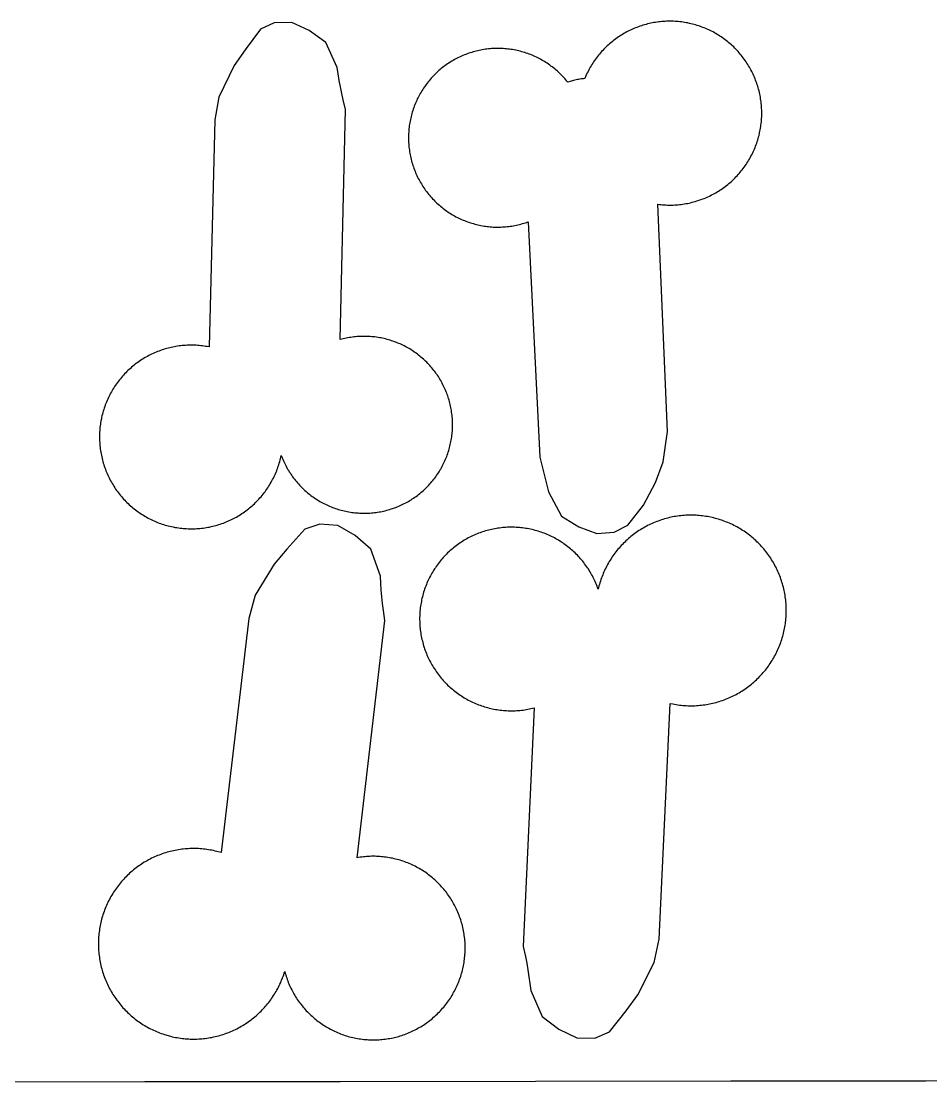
# Model space of a CAD drawing. Extents: x -246 to 246, y -104 to 199.
# Drawn here: x 54.1 to 66.83, y 108.39 to 123.23 of the extents above; entities that cross this region are included whole.
import ezdxf

# ---------------------------------------------------------------- set-up
doc = ezdxf.new("R2010")
doc.units = 0
doc.layers.add('Add_Red', color=1, linetype='Continuous')
doc.layers.add('Outline_Red', color=1, linetype='Continuous')

msp = doc.modelspace()

# ---------------------------------------------------------------- linework, layer by layer
at = {"layer": 'Add_Red'}
for points in [[(56.514, 116.128), (56.537, 116.129), (56.559, 116.13), (56.581, 116.132), (56.604, 116.134), (56.626, 116.136), (56.648, 116.139), (56.671, 116.142), (56.693, 116.145), (56.715, 116.149), (56.737, 116.153), (56.759, 116.158), (56.781, 116.163), (56.802, 116.168), (56.824, 116.174), (56.846, 116.18), (56.867, 116.187), (56.888, 116.194), (56.909, 116.201), (56.931, 116.208), (56.951, 116.216), (56.972, 116.225), (56.993, 116.234), (57.013, 116.243), (57.034, 116.252), (57.054, 116.262), (57.074, 116.272), (57.094, 116.283), (57.113, 116.293), (57.133, 116.305), (57.152, 116.316), (57.171, 116.328), (57.19, 116.34), (57.208, 116.353), (57.227, 116.365), (57.245, 116.379), (57.263, 116.392), (57.281, 116.406), (57.298, 116.42), (57.315, 116.434), (57.332, 116.449), (57.349, 116.464), (57.365, 116.479), (57.381, 116.495), (57.397, 116.511), (57.413, 116.527), (57.428, 116.543), (57.443, 116.56), (57.458, 116.577), (57.472, 116.594), (57.486, 116.611), (57.5, 116.629), (57.514, 116.647), (57.527, 116.665), (57.54, 116.683), (57.552, 116.702), (57.565, 116.72), (57.577, 116.739), (57.588, 116.759), (57.599, 116.778), (57.61, 116.798), (57.621, 116.817), (57.631, 116.837), (57.641, 116.858), (57.65, 116.878), (57.66, 116.898), (57.668, 116.919), (57.677, 116.94), (57.685, 116.961), (57.692, 116.982), (57.7, 117.003), (57.707, 117.024), (57.713, 117.046), (57.72, 117.067), (57.725, 117.089), (57.731, 117.11), (57.736, 117.132), (57.741, 117.154), (57.754, 117.119), (57.762, 117.1), (57.771, 117.08), (57.78, 117.06), (57.789, 117.041), (57.799, 117.021), (57.809, 117.002), (57.819, 116.983), (57.83, 116.964), (57.841, 116.946), (57.852, 116.927), (57.864, 116.909), (57.875, 116.891), (57.888, 116.873), (57.9, 116.856), (57.913, 116.838), (57.926, 116.821), (57.94, 116.804), (57.953, 116.788), (57.967, 116.771), (57.982, 116.755), (57.996, 116.739), (58.011, 116.724), (58.026, 116.708), (58.042, 116.693), (58.057, 116.678), (58.073, 116.664), (58.089, 116.649), (58.106, 116.635), (58.123, 116.621), (58.139, 116.608), (58.157, 116.595), (58.174, 116.582), (58.192, 116.57), (58.209, 116.557), (58.227, 116.545), (58.246, 116.534), (58.264, 116.523), (58.283, 116.512), (58.301, 116.501), (58.32, 116.491), (58.339, 116.481), (58.359, 116.471), (58.378, 116.462), (58.398, 116.453), (58.418, 116.444), (58.438, 116.436), (58.458, 116.428), (58.478, 116.42), (58.498, 116.413), (58.519, 116.406), (58.539, 116.4), (58.56, 116.394), (58.581, 116.388), (58.602, 116.383), (58.623, 116.378), (58.644, 116.373), (58.665, 116.369), (58.686, 116.365), (58.708, 116.361), (58.729, 116.358), (58.75, 116.355), (58.772, 116.353), (58.793, 116.351), (58.815, 116.349), (58.836, 116.348), (58.858, 116.347), (58.879, 116.346), (58.901, 116.346), (58.939, 116.346), (58.96, 116.347), (58.982, 116.348), (59.003, 116.35), (59.025, 116.352), (59.046, 116.354), (59.068, 116.357), (59.089, 116.36), (59.11, 116.364), (59.131, 116.367), (59.153, 116.372), (59.174, 116.376), (59.195, 116.381), (59.216, 116.387), (59.237, 116.392), (59.257, 116.398), (59.278, 116.405), (59.298, 116.411), (59.324, 116.42), (59.344, 116.428), (59.364, 116.436), (59.384, 116.444), (59.404, 116.453), (59.424, 116.462), (59.443, 116.471), (59.463, 116.481), (59.482, 116.491), (59.501, 116.501), (59.52, 116.512), (59.538, 116.523), (59.557, 116.534), (59.575, 116.545), (59.593, 116.557), (59.611, 116.57), (59.628, 116.582), (59.646, 116.595), (59.663, 116.608), (59.68, 116.621), (59.696, 116.635), (59.713, 116.649), (59.729, 116.664), (59.745, 116.678), (59.76, 116.693), (59.776, 116.708), (59.791, 116.724), (59.806, 116.739), (59.82, 116.755), (59.835, 116.771), (59.849, 116.788), (59.862, 116.804), (59.876, 116.821), (59.889, 116.838), (59.902, 116.856), (59.914, 116.873), (59.927, 116.891), (59.939, 116.909), (59.95, 116.927), (59.961, 116.946), (59.972, 116.964), (59.983, 116.983), (59.993, 117.002), (60.003, 117.021), (60.013, 117.041), (60.022, 117.06), (60.031, 117.08), (60.04, 117.1), (60.048, 117.119), (60.056, 117.14), (60.064, 117.16), (60.071, 117.18), (60.078, 117.201), (60.084, 117.221), (60.09, 117.242), (60.096, 117.263), (60.101, 117.284), (60.106, 117.305), (60.111, 117.326), (60.115, 117.347), (60.119, 117.368), (60.123, 117.389), (60.126, 117.411), (60.129, 117.432), (60.131, 117.454), (60.133, 117.475), (60.135, 117.497), (60.136, 117.518), (60.137, 117.54), (60.138, 117.561), (60.138, 117.583), (60.138, 117.609), (60.137, 117.63), (60.136, 117.652), (60.135, 117.673), (60.133, 117.695), (60.131, 117.716), (60.128, 117.738), (60.125, 117.759), (60.122, 117.781), (60.119, 117.802), (60.115, 117.823), (60.11, 117.844), (60.105, 117.865), (60.1, 117.886), (60.095, 117.907), (60.089, 117.928), (60.083, 117.949), (60.071, 117.986), (60.064, 118.006), (60.056, 118.026), (60.048, 118.046), (60.04, 118.066), (60.031, 118.086), (60.022, 118.106), (60.013, 118.125), (60.003, 118.144), (59.993, 118.164), (59.983, 118.183), (59.972, 118.201), (59.961, 118.22), (59.95, 118.238), (59.939, 118.257), (59.927, 118.275), (59.914, 118.292), (59.902, 118.31), (59.889, 118.327), (59.876, 118.344), (59.862, 118.361), (59.849, 118.378), (59.835, 118.394), (59.82, 118.411), (59.806, 118.427), (59.791, 118.442), (59.776, 118.458), (59.76, 118.473), (59.745, 118.488), (59.729, 118.502), (59.713, 118.516), (59.696, 118.53), (59.68, 118.544), (59.663, 118.558), (59.646, 118.571), (59.628, 118.584), (59.611, 118.596), (59.593, 118.608), (59.575, 118.62), (59.557, 118.632), (59.538, 118.643), (59.52, 118.654), (59.501, 118.665), (59.482, 118.675), (59.463, 118.685), (59.443, 118.695), (59.424, 118.704), (59.404, 118.713), (59.384, 118.722), (59.364, 118.73), (59.344, 118.738), (59.324, 118.745), (59.304, 118.752), (59.283, 118.759), (59.263, 118.766), (59.242, 118.772), (59.221, 118.778), (59.2, 118.783), (59.179, 118.788), (59.158, 118.793), (59.137, 118.797), (59.116, 118.801), (59.095, 118.805), (59.073, 118.808), (59.052, 118.811), (59.03, 118.813), (59.009, 118.815), (58.987, 118.817), (58.966, 118.818), (58.944, 118.819), (58.923, 118.82), (58.901, 118.82), (58.865, 118.819), (58.844, 118.819), (58.822, 118.817), (58.801, 118.816), (58.779, 118.814), (58.758, 118.812), (58.736, 118.809), (58.715, 118.806), (58.694, 118.802), (58.672, 118.799), (58.651, 118.794), (58.63, 118.79), (58.609, 118.785), (58.588, 118.78), (58.567, 118.774), (58.64, 121.993), (58.607, 122.127), (58.588, 122.218), (58.569, 122.308), (58.553, 122.399), (58.538, 122.49), (58.525, 122.581), (58.363, 122.931), (58.134, 123.096), (57.888, 123.208), (57.644, 123.205), (57.449, 123.118), (57.235, 122.828), (57.081, 122.608), (56.869, 122.167), (56.81, 121.849), (56.734, 118.671), (56.706, 118.677), (56.683, 118.68), (56.661, 118.684), (56.639, 118.687), (56.617, 118.689), (56.594, 118.691), (56.572, 118.693), (56.55, 118.695), (56.527, 118.696), (56.505, 118.696), (56.483, 118.696), (56.447, 118.696), (56.424, 118.695), (56.402, 118.694), (56.38, 118.692), (56.357, 118.69), (56.335, 118.688), (56.313, 118.685), (56.29, 118.682), (56.268, 118.678), (56.246, 118.674), (56.224, 118.67), (56.202, 118.665), (56.181, 118.66), (56.159, 118.655), (56.137, 118.649), (56.116, 118.643), (56.094, 118.636), (56.073, 118.629), (56.052, 118.622), (56.031, 118.614), (56.01, 118.606), (55.989, 118.598), (55.968, 118.589), (55.948, 118.58), (55.928, 118.57), (55.907, 118.56), (55.888, 118.55), (55.868, 118.54), (55.848, 118.529), (55.829, 118.517), (55.81, 118.506), (55.791, 118.494), (55.772, 118.482), (55.753, 118.469), (55.735, 118.456), (55.717, 118.443), (55.699, 118.43), (55.681, 118.416), (55.664, 118.402), (55.647, 118.387), (55.63, 118.372), (55.613, 118.357), (55.597, 118.342), (55.581, 118.326), (55.565, 118.311), (55.549, 118.294), (55.534, 118.278), (55.519, 118.261), (55.505, 118.244), (55.49, 118.227), (55.476, 118.21), (55.462, 118.192), (55.449, 118.174), (55.436, 118.156), (55.423, 118.138), (55.41, 118.119), (55.398, 118.1), (55.386, 118.081), (55.375, 118.062), (55.364, 118.043), (55.353, 118.023), (55.342, 118.003), (55.332, 117.983), (55.322, 117.963), (55.313, 117.943), (55.304, 117.922), (55.295, 117.901), (55.287, 117.881), (55.279, 117.86), (55.271, 117.839), (55.264, 117.817), (55.257, 117.796), (55.25, 117.775), (55.244, 117.753), (55.239, 117.731), (55.233, 117.71), (55.228, 117.688), (55.224, 117.666), (55.218, 117.635), (55.214, 117.613), (55.211, 117.591), (55.208, 117.569), (55.205, 117.546), (55.203, 117.524), (55.201, 117.502), (55.2, 117.479), (55.199, 117.457), (55.198, 117.434), (55.198, 117.412), (55.199, 117.378), (55.199, 117.356), (55.201, 117.333), (55.202, 117.311), (55.204, 117.289), (55.207, 117.266), (55.209, 117.244), (55.212, 117.222), (55.216, 117.2), (55.22, 117.178), (55.224, 117.156), (55.229, 117.134), (55.234, 117.112), (55.239, 117.09), (55.245, 117.069), (55.251, 117.047), (55.258, 117.026), (55.265, 117.004), (55.272, 116.983), (55.28, 116.962), (55.288, 116.941), (55.296, 116.92), (55.305, 116.9), (55.314, 116.879), (55.323, 116.859), (55.333, 116.839), (55.343, 116.819), (55.354, 116.799), (55.365, 116.779), (55.376, 116.76), (55.388, 116.741), (55.399, 116.722), (55.412, 116.703), (55.424, 116.684), (55.437, 116.666), (55.45, 116.648), (55.464, 116.63), (55.478, 116.612), (55.492, 116.595), (55.506, 116.578), (55.521, 116.561), (55.536, 116.544), (55.551, 116.528), (55.567, 116.512), (55.582, 116.496), (55.599, 116.48), (55.615, 116.465), (55.632, 116.45), (55.649, 116.435), (55.666, 116.421), (55.683, 116.407), (55.701, 116.393), (55.719, 116.38), (55.737, 116.366), (55.755, 116.354), (55.774, 116.341), (55.793, 116.329), (55.812, 116.317), (55.831, 116.305), (55.85, 116.294), (55.87, 116.283), (55.89, 116.273), (55.91, 116.263), (55.93, 116.253), (55.95, 116.243), (55.971, 116.234), (55.991, 116.225), (56.012, 116.217), (56.033, 116.209), (56.054, 116.201), (56.075, 116.194), (56.096, 116.187), (56.118, 116.181), (56.139, 116.174), (56.161, 116.169), (56.183, 116.163), (56.205, 116.158), (56.227, 116.154), (56.259, 116.147), (56.282, 116.144), (56.304, 116.14), (56.326, 116.137), (56.348, 116.135), (56.371, 116.133), (56.393, 116.131), (56.415, 116.13), (56.438, 116.129), (56.46, 116.128), (56.483, 116.128), (56.514, 116.128)], [(62.399, 116.079), (62.589, 116.179), (62.809, 116.46), (62.976, 116.776), (63.085, 117.064), (63.143, 117.488), (63.01, 120.668), (63.032, 120.665), (63.054, 120.663), (63.077, 120.661), (63.099, 120.659), (63.121, 120.658), (63.144, 120.657), (63.178, 120.657), (63.201, 120.657), (63.223, 120.657), (63.246, 120.658), (63.268, 120.66), (63.29, 120.661), (63.313, 120.664), (63.335, 120.666), (63.357, 120.669), (63.379, 120.672), (63.401, 120.676), (63.424, 120.68), (63.446, 120.685), (63.467, 120.689), (63.489, 120.695), (63.511, 120.7), (63.533, 120.706), (63.554, 120.713), (63.576, 120.719), (63.597, 120.727), (63.618, 120.734), (63.639, 120.742), (63.66, 120.75), (63.681, 120.759), (63.701, 120.768), (63.722, 120.777), (63.742, 120.787), (63.762, 120.797), (63.782, 120.807), (63.802, 120.818), (63.821, 120.829), (63.84, 120.84), (63.86, 120.852), (63.878, 120.864), (63.897, 120.876), (63.916, 120.889), (63.934, 120.902), (63.952, 120.915), (63.97, 120.929), (63.987, 120.943), (64.005, 120.957), (64.022, 120.972), (64.039, 120.987), (64.055, 121.002), (64.071, 121.017), (64.087, 121.033), (64.103, 121.049), (64.118, 121.065), (64.134, 121.082), (64.149, 121.099), (64.163, 121.116), (64.177, 121.133), (64.191, 121.151), (64.205, 121.168), (64.218, 121.186), (64.231, 121.205), (64.244, 121.223), (64.256, 121.242), (64.269, 121.261), (64.28, 121.28), (64.292, 121.299), (64.303, 121.319), (64.313, 121.339), (64.324, 121.358), (64.334, 121.379), (64.343, 121.399), (64.353, 121.419), (64.362, 121.44), (64.37, 121.461), (64.378, 121.481), (64.386, 121.502), (64.394, 121.524), (64.401, 121.545), (64.408, 121.566), (64.414, 121.588), (64.42, 121.609), (64.426, 121.631), (64.434, 121.666), (64.439, 121.688), (64.443, 121.71), (64.447, 121.732), (64.45, 121.754), (64.453, 121.777), (64.456, 121.799), (64.458, 121.821), (64.46, 121.844), (64.462, 121.866), (64.463, 121.888), (64.463, 121.911), (64.464, 121.942), (64.464, 121.965), (64.463, 121.987), (64.462, 122.009), (64.461, 122.032), (64.459, 122.054), (64.457, 122.076), (64.454, 122.099), (64.451, 122.121), (64.448, 122.143), (64.444, 122.165), (64.44, 122.187), (64.436, 122.209), (64.431, 122.231), (64.426, 122.253), (64.42, 122.275), (64.414, 122.296), (64.408, 122.318), (64.401, 122.339), (64.394, 122.361), (64.386, 122.382), (64.378, 122.403), (64.37, 122.424), (64.362, 122.444), (64.353, 122.465), (64.343, 122.485), (64.334, 122.506), (64.324, 122.526), (64.313, 122.546), (64.303, 122.565), (64.292, 122.585), (64.28, 122.604), (64.269, 122.623), (64.256, 122.642), (64.244, 122.661), (64.231, 122.679), (64.218, 122.698), (64.205, 122.716), (64.191, 122.734), (64.177, 122.751), (64.163, 122.768), (64.149, 122.786), (64.134, 122.802), (64.118, 122.819), (64.103, 122.835), (64.087, 122.851), (64.071, 122.867), (64.055, 122.882), (64.039, 122.897), (64.022, 122.912), (64.005, 122.927), (63.987, 122.941), (63.97, 122.955), (63.952, 122.969), (63.934, 122.982), (63.916, 122.995), (63.897, 123.008), (63.878, 123.02), (63.86, 123.032), (63.84, 123.044), (63.821, 123.055), (63.802, 123.067), (63.782, 123.077), (63.762, 123.088), (63.742, 123.098), (63.722, 123.107), (63.701, 123.117), (63.681, 123.126), (63.66, 123.134), (63.639, 123.142), (63.618, 123.15), (63.597, 123.158), (63.56, 123.17), (63.538, 123.176), (63.517, 123.182), (63.495, 123.188), (63.473, 123.193), (63.451, 123.198), (63.429, 123.203), (63.407, 123.207), (63.385, 123.211), (63.363, 123.214), (63.341, 123.217), (63.318, 123.22), (63.296, 123.222), (63.274, 123.224), (63.251, 123.226), (63.229, 123.227), (63.206, 123.227), (63.178, 123.228), (63.156, 123.228), (63.133, 123.227), (63.111, 123.226), (63.089, 123.225), (63.066, 123.223), (63.044, 123.221), (63.022, 123.218), (62.999, 123.215), (62.977, 123.212), (62.955, 123.208), (62.933, 123.204), (62.911, 123.2), (62.889, 123.195), (62.867, 123.19), (62.846, 123.184), (62.824, 123.178), (62.802, 123.172), (62.781, 123.165), (62.76, 123.158), (62.739, 123.15), (62.718, 123.142), (62.697, 123.134), (62.676, 123.126), (62.655, 123.117), (62.635, 123.107), (62.615, 123.098), (62.595, 123.088), (62.575, 123.077), (62.555, 123.067), (62.535, 123.055), (62.516, 123.044), (62.497, 123.032), (62.478, 123.02), (62.459, 123.008), (62.441, 122.995), (62.423, 122.982), (62.405, 122.969), (62.387, 122.955), (62.369, 122.941), (62.352, 122.927), (62.335, 122.912), (62.318, 122.897), (62.301, 122.882), (62.285, 122.867), (62.269, 122.851), (62.253, 122.835), (62.238, 122.819), (62.223, 122.802), (62.208, 122.786), (62.193, 122.768), (62.179, 122.751), (62.165, 122.734), (62.152, 122.716), (62.138, 122.698), (62.125, 122.679), (62.112, 122.661), (62.1, 122.642), (62.088, 122.623), (62.076, 122.604), (62.065, 122.585), (62.054, 122.565), (62.043, 122.546), (62.033, 122.526), (62.023, 122.506), (62.013, 122.485), (62.004, 122.465), (61.987, 122.426), (61.97, 122.424), (61.952, 122.422), (61.935, 122.42), (61.918, 122.417), (61.901, 122.414), (61.884, 122.411), (61.866, 122.407), (61.849, 122.404), (61.832, 122.399), (61.815, 122.395), (61.799, 122.39), (61.782, 122.385), (61.75, 122.374), (61.736, 122.391), (61.722, 122.408), (61.707, 122.425), (61.693, 122.441), (61.678, 122.457), (61.663, 122.472), (61.648, 122.488), (61.632, 122.503), (61.616, 122.518), (61.6, 122.533), (61.583, 122.547), (61.567, 122.561), (61.55, 122.575), (61.532, 122.588), (61.515, 122.601), (61.497, 122.614), (61.48, 122.627), (61.461, 122.639), (61.443, 122.651), (61.425, 122.662), (61.406, 122.673), (61.387, 122.684), (61.368, 122.695), (61.349, 122.705), (61.329, 122.715), (61.31, 122.725), (61.29, 122.734), (61.27, 122.743), (61.25, 122.751), (61.23, 122.76), (61.209, 122.767), (61.189, 122.775), (61.168, 122.782), (61.148, 122.789), (61.127, 122.795), (61.106, 122.801), (61.085, 122.807), (61.064, 122.812), (61.042, 122.817), (61.021, 122.822), (61, 122.826), (60.978, 122.83), (60.957, 122.833), (60.935, 122.836), (60.913, 122.839), (60.892, 122.841), (60.87, 122.843), (60.848, 122.844), (60.826, 122.846), (60.805, 122.846), (60.771, 122.847), (60.749, 122.847), (60.728, 122.846), (60.706, 122.845), (60.684, 122.844), (60.662, 122.842), (60.641, 122.84), (60.619, 122.837), (60.597, 122.835), (60.576, 122.831), (60.554, 122.828), (60.533, 122.824), (60.511, 122.819), (60.49, 122.815), (60.469, 122.81), (60.448, 122.804), (60.427, 122.798), (60.406, 122.792), (60.385, 122.786), (60.364, 122.779), (60.344, 122.771), (60.323, 122.764), (60.303, 122.756), (60.283, 122.747), (60.263, 122.739), (60.243, 122.73), (60.223, 122.72), (60.204, 122.711), (60.185, 122.701), (60.165, 122.69), (60.146, 122.679), (60.128, 122.668), (60.104, 122.654), (60.086, 122.642), (60.067, 122.63), (60.05, 122.617), (60.032, 122.605), (60.014, 122.592), (59.997, 122.578), (59.98, 122.565), (59.963, 122.551), (59.947, 122.536), (59.931, 122.522), (59.915, 122.507), (59.899, 122.492), (59.883, 122.477), (59.868, 122.461), (59.853, 122.445), (59.839, 122.429), (59.824, 122.413), (59.81, 122.396), (59.796, 122.379), (59.783, 122.362), (59.77, 122.344), (59.757, 122.327), (59.744, 122.309), (59.732, 122.291), (59.72, 122.273), (59.708, 122.254), (59.697, 122.236), (59.686, 122.217), (59.675, 122.198), (59.665, 122.179), (59.655, 122.159), (59.645, 122.14), (59.636, 122.12), (59.627, 122.1), (59.619, 122.08), (59.61, 122.06), (59.603, 122.039), (59.595, 122.019), (59.588, 121.998), (59.581, 121.978), (59.575, 121.957), (59.568, 121.936), (59.563, 121.915), (59.557, 121.894), (59.552, 121.873), (59.548, 121.851), (59.543, 121.83), (59.54, 121.808), (59.536, 121.787), (59.533, 121.765), (59.53, 121.744), (59.528, 121.722), (59.526, 121.7), (59.524, 121.678), (59.523, 121.657), (59.522, 121.635), (59.522, 121.597), (59.522, 121.575), (59.522, 121.554), (59.523, 121.532), (59.525, 121.51), (59.526, 121.488), (59.528, 121.467), (59.531, 121.445), (59.534, 121.423), (59.537, 121.402), (59.541, 121.38), (59.545, 121.359), (59.549, 121.338), (59.554, 121.316), (59.559, 121.295), (59.564, 121.274), (59.57, 121.253), (59.576, 121.232), (59.583, 121.211), (59.59, 121.191), (59.597, 121.17), (59.605, 121.15), (59.613, 121.129), (59.621, 121.109), (59.63, 121.089), (59.639, 121.069), (59.649, 121.048), (59.659, 121.028), (59.669, 121.009), (59.679, 120.99), (59.69, 120.971), (59.701, 120.952), (59.712, 120.934), (59.724, 120.915), (59.736, 120.897), (59.749, 120.879), (59.761, 120.861), (59.774, 120.844), (59.788, 120.827), (59.801, 120.81), (59.815, 120.793), (59.829, 120.776), (59.844, 120.76), (59.859, 120.744), (59.874, 120.728), (59.889, 120.712), (59.905, 120.697), (59.92, 120.682), (59.936, 120.668), (59.953, 120.653), (59.969, 120.639), (59.986, 120.625), (60.003, 120.612), (60.021, 120.598), (60.038, 120.585), (60.056, 120.573), (60.074, 120.56), (60.092, 120.548), (60.111, 120.537), (60.129, 120.525), (60.148, 120.514), (60.167, 120.504), (60.186, 120.493), (60.206, 120.483), (60.225, 120.473), (60.245, 120.464), (60.265, 120.455), (60.285, 120.446), (60.305, 120.438), (60.325, 120.43), (60.346, 120.423), (60.366, 120.415), (60.387, 120.408), (60.408, 120.402), (60.429, 120.396), (60.45, 120.39), (60.471, 120.384), (60.492, 120.379), (60.513, 120.375), (60.535, 120.37), (60.556, 120.366), (60.578, 120.363), (60.599, 120.36), (60.621, 120.357), (60.642, 120.354), (60.664, 120.352), (60.686, 120.351), (60.708, 120.349), (60.729, 120.349), (60.771, 120.348), (60.793, 120.348), (60.815, 120.349), (60.837, 120.35), (60.858, 120.351), (60.88, 120.353), (60.902, 120.355), (60.923, 120.357), (60.945, 120.36), (60.967, 120.363), (60.988, 120.367), (61.01, 120.371), (61.031, 120.375), (61.052, 120.38), (61.073, 120.385), (61.095, 120.39), (61.116, 120.396), (61.136, 120.402), (61.157, 120.409), (61.196, 120.422), (61.36, 117.132), (61.479, 116.644), (61.664, 116.306), (61.903, 116.156), (62.156, 116.06), (62.399, 116.079)], [(62.335, 109.09), (62.565, 109.386), (62.729, 109.61), (62.96, 110.062), (63.028, 110.39), (63.183, 113.686), (63.22, 113.678), (63.243, 113.674), (63.266, 113.67), (63.289, 113.666), (63.312, 113.663), (63.335, 113.661), (63.358, 113.658), (63.381, 113.657), (63.404, 113.655), (63.428, 113.654), (63.451, 113.654), (63.474, 113.653), (63.504, 113.654), (63.527, 113.654), (63.55, 113.656), (63.574, 113.657), (63.597, 113.659), (63.62, 113.661), (63.643, 113.664), (63.666, 113.667), (63.689, 113.671), (63.712, 113.675), (63.735, 113.679), (63.757, 113.684), (63.78, 113.689), (63.803, 113.695), (63.825, 113.7), (63.848, 113.707), (63.87, 113.714), (63.892, 113.721), (63.914, 113.728), (63.936, 113.736), (63.958, 113.744), (63.979, 113.753), (64.001, 113.762), (64.022, 113.771), (64.043, 113.781), (64.064, 113.791), (64.085, 113.802), (64.105, 113.812), (64.126, 113.824), (64.146, 113.835), (64.166, 113.847), (64.186, 113.859), (64.205, 113.872), (64.225, 113.885), (64.244, 113.898), (64.263, 113.912), (64.281, 113.926), (64.3, 113.94), (64.318, 113.954), (64.336, 113.969), (64.353, 113.985), (64.371, 114), (64.388, 114.016), (64.404, 114.032), (64.421, 114.048), (64.437, 114.065), (64.453, 114.082), (64.469, 114.099), (64.484, 114.117), (64.499, 114.134), (64.514, 114.152), (64.528, 114.171), (64.542, 114.189), (64.556, 114.208), (64.569, 114.227), (64.583, 114.246), (64.595, 114.266), (64.608, 114.285), (64.62, 114.305), (64.631, 114.325), (64.643, 114.346), (64.654, 114.366), (64.664, 114.387), (64.675, 114.408), (64.685, 114.429), (64.694, 114.45), (64.703, 114.471), (64.712, 114.493), (64.721, 114.515), (64.729, 114.536), (64.736, 114.558), (64.743, 114.58), (64.75, 114.603), (64.757, 114.625), (64.763, 114.647), (64.769, 114.67), (64.774, 114.693), (64.782, 114.732), (64.786, 114.755), (64.79, 114.778), (64.794, 114.801), (64.797, 114.824), (64.799, 114.847), (64.802, 114.87), (64.803, 114.893), (64.805, 114.916), (64.806, 114.94), (64.807, 114.963), (64.807, 114.986), (64.806, 115.014), (64.806, 115.037), (64.805, 115.06), (64.803, 115.083), (64.801, 115.107), (64.799, 115.13), (64.796, 115.153), (64.793, 115.176), (64.79, 115.199), (64.786, 115.222), (64.781, 115.245), (64.777, 115.267), (64.772, 115.29), (64.766, 115.313), (64.76, 115.335), (64.754, 115.358), (64.747, 115.38), (64.74, 115.402), (64.733, 115.424), (64.725, 115.446), (64.717, 115.468), (64.708, 115.489), (64.699, 115.511), (64.69, 115.532), (64.68, 115.553), (64.67, 115.574), (64.659, 115.595), (64.649, 115.616), (64.637, 115.636), (64.626, 115.656), (64.614, 115.676), (64.602, 115.696), (64.589, 115.716), (64.576, 115.735), (64.563, 115.754), (64.55, 115.773), (64.536, 115.792), (64.521, 115.81), (64.507, 115.828), (64.492, 115.846), (64.477, 115.864), (64.461, 115.881), (64.446, 115.898), (64.43, 115.915), (64.413, 115.931), (64.397, 115.948), (64.38, 115.964), (64.362, 115.979), (64.345, 115.995), (64.327, 116.01), (64.309, 116.024), (64.291, 116.039), (64.273, 116.053), (64.254, 116.067), (64.235, 116.08), (64.216, 116.093), (64.196, 116.106), (64.176, 116.118), (64.157, 116.131), (64.137, 116.142), (64.116, 116.154), (64.096, 116.165), (64.075, 116.175), (64.054, 116.186), (64.033, 116.196), (64.012, 116.205), (63.991, 116.214), (63.969, 116.223), (63.947, 116.232), (63.926, 116.24), (63.904, 116.247), (63.882, 116.255), (63.859, 116.262), (63.837, 116.268), (63.815, 116.274), (63.792, 116.28), (63.77, 116.285), (63.728, 116.294), (63.705, 116.298), (63.683, 116.302), (63.66, 116.306), (63.636, 116.309), (63.613, 116.311), (63.59, 116.314), (63.567, 116.315), (63.544, 116.317), (63.521, 116.318), (63.497, 116.318), (63.474, 116.319), (63.448, 116.318), (63.425, 116.318), (63.402, 116.317), (63.379, 116.315), (63.356, 116.313), (63.332, 116.311), (63.309, 116.308), (63.286, 116.305), (63.263, 116.302), (63.24, 116.298), (63.217, 116.294), (63.195, 116.289), (63.172, 116.284), (63.149, 116.278), (63.127, 116.273), (63.104, 116.266), (63.082, 116.26), (63.06, 116.253), (63.038, 116.245), (63.016, 116.237), (62.994, 116.229), (62.973, 116.221), (62.951, 116.212), (62.93, 116.202), (62.909, 116.193), (62.888, 116.183), (62.867, 116.172), (62.846, 116.162), (62.826, 116.15), (62.806, 116.139), (62.786, 116.127), (62.766, 116.115), (62.746, 116.102), (62.727, 116.09), (62.708, 116.076), (62.689, 116.063), (62.67, 116.049), (62.652, 116.035), (62.634, 116.02), (62.616, 116.005), (62.598, 115.99), (62.581, 115.975), (62.563, 115.959), (62.547, 115.943), (62.53, 115.927), (62.514, 115.91), (62.498, 115.893), (62.482, 115.876), (62.467, 115.859), (62.452, 115.841), (62.437, 115.823), (62.422, 115.805), (62.408, 115.786), (62.395, 115.767), (62.381, 115.748), (62.368, 115.729), (62.355, 115.71), (62.343, 115.69), (62.331, 115.67), (62.319, 115.65), (62.307, 115.63), (62.296, 115.61), (62.286, 115.589), (62.275, 115.568), (62.265, 115.547), (62.256, 115.526), (62.246, 115.505), (62.238, 115.483), (62.229, 115.461), (62.221, 115.44), (62.213, 115.418), (62.206, 115.396), (62.199, 115.373), (62.192, 115.351), (62.186, 115.329), (62.18, 115.306), (62.175, 115.284), (62.167, 115.306), (62.159, 115.327), (62.151, 115.347), (62.143, 115.368), (62.134, 115.389), (62.124, 115.409), (62.115, 115.429), (62.105, 115.449), (62.094, 115.469), (62.084, 115.489), (62.073, 115.508), (62.061, 115.528), (62.05, 115.547), (62.038, 115.566), (62.025, 115.584), (62.012, 115.603), (61.999, 115.621), (61.986, 115.639), (61.973, 115.657), (61.959, 115.674), (61.944, 115.692), (61.93, 115.709), (61.915, 115.725), (61.9, 115.742), (61.884, 115.758), (61.869, 115.774), (61.853, 115.79), (61.836, 115.805), (61.82, 115.82), (61.803, 115.835), (61.786, 115.85), (61.769, 115.864), (61.751, 115.878), (61.733, 115.892), (61.715, 115.905), (61.697, 115.918), (61.679, 115.931), (61.66, 115.943), (61.641, 115.955), (61.622, 115.967), (61.603, 115.978), (61.583, 115.989), (61.564, 116), (61.544, 116.01), (61.524, 116.02), (61.503, 116.03), (61.483, 116.039), (61.463, 116.048), (61.442, 116.057), (61.421, 116.065), (61.4, 116.073), (61.379, 116.08), (61.358, 116.087), (61.336, 116.094), (61.315, 116.1), (61.293, 116.106), (61.272, 116.112), (61.25, 116.117), (61.228, 116.122), (61.206, 116.127), (61.184, 116.131), (61.162, 116.134), (61.14, 116.138), (61.117, 116.141), (61.095, 116.143), (61.073, 116.145), (61.051, 116.147), (61.028, 116.148), (61.006, 116.149), (60.983, 116.15), (60.961, 116.15), (60.929, 116.15), (60.907, 116.149), (60.884, 116.148), (60.862, 116.146), (60.84, 116.144), (60.818, 116.142), (60.795, 116.139), (60.773, 116.136), (60.751, 116.133), (60.729, 116.129), (60.707, 116.125), (60.685, 116.12), (60.663, 116.115), (60.641, 116.11), (60.62, 116.104), (60.598, 116.098), (60.577, 116.091), (60.543, 116.08), (60.522, 116.073), (60.501, 116.065), (60.48, 116.057), (60.459, 116.048), (60.439, 116.039), (60.418, 116.03), (60.398, 116.02), (60.378, 116.01), (60.358, 116), (60.339, 115.989), (60.319, 115.978), (60.3, 115.967), (60.281, 115.955), (60.262, 115.943), (60.243, 115.931), (60.225, 115.918), (60.206, 115.905), (60.188, 115.892), (60.171, 115.878), (60.153, 115.864), (60.136, 115.85), (60.119, 115.835), (60.102, 115.82), (60.086, 115.805), (60.069, 115.79), (60.053, 115.774), (60.038, 115.758), (60.022, 115.742), (60.007, 115.725), (59.992, 115.709), (59.978, 115.692), (59.963, 115.674), (59.949, 115.657), (59.936, 115.639), (59.922, 115.621), (59.909, 115.603), (59.897, 115.584), (59.884, 115.566), (59.872, 115.547), (59.861, 115.528), (59.849, 115.508), (59.838, 115.489), (59.828, 115.469), (59.817, 115.449), (59.807, 115.429), (59.798, 115.409), (59.788, 115.389), (59.779, 115.368), (59.771, 115.347), (59.763, 115.327), (59.755, 115.306), (59.747, 115.284), (59.74, 115.263), (59.733, 115.242), (59.727, 115.22), (59.721, 115.199), (59.715, 115.177), (59.71, 115.155), (59.705, 115.133), (59.701, 115.111), (59.697, 115.089), (59.693, 115.067), (59.69, 115.045), (59.687, 115.023), (59.684, 115.001), (59.682, 114.978), (59.68, 114.956), (59.679, 114.934), (59.678, 114.911), (59.677, 114.889), (59.677, 114.867), (59.678, 114.824), (59.679, 114.802), (59.68, 114.78), (59.682, 114.757), (59.684, 114.735), (59.687, 114.713), (59.689, 114.691), (59.693, 114.668), (59.696, 114.646), (59.7, 114.624), (59.705, 114.602), (59.71, 114.58), (59.715, 114.559), (59.72, 114.537), (59.726, 114.515), (59.733, 114.491), (59.74, 114.47), (59.747, 114.449), (59.755, 114.428), (59.763, 114.407), (59.771, 114.386), (59.779, 114.365), (59.788, 114.344), (59.798, 114.324), (59.807, 114.304), (59.817, 114.284), (59.828, 114.264), (59.838, 114.244), (59.849, 114.225), (59.861, 114.205), (59.872, 114.186), (59.884, 114.167), (59.897, 114.149), (59.909, 114.13), (59.922, 114.112), (59.936, 114.094), (59.949, 114.076), (59.963, 114.059), (59.978, 114.041), (59.992, 114.024), (60.007, 114.008), (60.022, 113.991), (60.038, 113.975), (60.053, 113.959), (60.069, 113.943), (60.086, 113.928), (60.102, 113.913), (60.119, 113.898), (60.136, 113.883), (60.153, 113.869), (60.171, 113.855), (60.188, 113.841), (60.206, 113.828), (60.225, 113.815), (60.243, 113.802), (60.262, 113.79), (60.281, 113.778), (60.3, 113.766), (60.319, 113.755), (60.339, 113.744), (60.358, 113.733), (60.378, 113.723), (60.398, 113.713), (60.418, 113.703), (60.439, 113.694), (60.459, 113.685), (60.48, 113.676), (60.501, 113.668), (60.522, 113.66), (60.543, 113.653), (60.564, 113.646), (60.586, 113.639), (60.607, 113.633), (60.629, 113.627), (60.65, 113.621), (60.672, 113.616), (60.694, 113.611), (60.716, 113.607), (60.738, 113.602), (60.76, 113.599), (60.782, 113.595), (60.805, 113.592), (60.827, 113.59), (60.849, 113.588), (60.871, 113.586), (60.894, 113.585), (60.916, 113.584), (60.939, 113.583), (60.961, 113.583), (60.991, 113.583), (61.013, 113.584), (61.036, 113.585), (61.058, 113.587), (61.08, 113.588), (61.103, 113.591), (61.125, 113.593), (61.147, 113.596), (61.169, 113.6), (61.191, 113.604), (61.213, 113.608), (61.235, 113.613), (61.257, 113.618), (61.279, 113.623), (61.127, 110.285), (61.157, 110.145), (61.175, 110.051), (61.192, 109.957), (61.207, 109.862), (61.22, 109.767), (61.232, 109.672), (61.392, 109.306), (61.625, 109.129), (61.878, 109.007), (62.13, 109.005), (62.335, 109.09)], [(59.061, 108.98), (59.083, 108.981), (59.105, 108.982), (59.128, 108.983), (59.15, 108.985), (59.172, 108.988), (59.195, 108.99), (59.217, 108.993), (59.239, 108.997), (59.261, 109.001), (59.283, 109.005), (59.305, 109.009), (59.327, 109.014), (59.363, 109.023), (59.385, 109.029), (59.406, 109.036), (59.427, 109.043), (59.449, 109.05), (59.47, 109.057), (59.491, 109.065), (59.512, 109.073), (59.532, 109.082), (59.553, 109.091), (59.573, 109.1), (59.593, 109.11), (59.613, 109.12), (59.633, 109.13), (59.653, 109.141), (59.673, 109.152), (59.692, 109.163), (59.711, 109.175), (59.73, 109.187), (59.749, 109.199), (59.767, 109.212), (59.785, 109.225), (59.803, 109.238), (59.821, 109.252), (59.839, 109.266), (59.856, 109.28), (59.873, 109.295), (59.89, 109.309), (59.906, 109.325), (59.922, 109.34), (59.938, 109.356), (59.954, 109.372), (59.969, 109.388), (59.985, 109.404), (59.999, 109.421), (60.014, 109.438), (60.028, 109.456), (60.042, 109.473), (60.056, 109.491), (60.069, 109.509), (60.082, 109.527), (60.095, 109.546), (60.107, 109.564), (60.119, 109.583), (60.131, 109.602), (60.142, 109.622), (60.153, 109.641), (60.164, 109.661), (60.174, 109.681), (60.184, 109.701), (60.194, 109.721), (60.203, 109.741), (60.212, 109.762), (60.221, 109.782), (60.229, 109.803), (60.237, 109.824), (60.244, 109.845), (60.252, 109.867), (60.258, 109.888), (60.265, 109.91), (60.271, 109.931), (60.276, 109.953), (60.281, 109.975), (60.286, 109.996), (60.291, 110.018), (60.295, 110.04), (60.299, 110.063), (60.302, 110.085), (60.305, 110.107), (60.307, 110.129), (60.309, 110.151), (60.311, 110.174), (60.313, 110.196), (60.314, 110.219), (60.314, 110.241), (60.314, 110.263), (60.314, 110.304), (60.313, 110.326), (60.312, 110.348), (60.31, 110.371), (60.308, 110.393), (60.305, 110.415), (60.302, 110.438), (60.299, 110.46), (60.296, 110.482), (60.292, 110.504), (60.287, 110.526), (60.281, 110.552), (60.276, 110.574), (60.271, 110.596), (60.265, 110.617), (60.258, 110.639), (60.252, 110.66), (60.244, 110.681), (60.237, 110.702), (60.229, 110.723), (60.221, 110.744), (60.212, 110.765), (60.203, 110.785), (60.194, 110.806), (60.184, 110.826), (60.174, 110.846), (60.164, 110.866), (60.153, 110.886), (60.142, 110.905), (60.131, 110.924), (60.119, 110.944), (60.107, 110.962), (60.095, 110.981), (60.082, 111), (60.069, 111.018), (60.056, 111.036), (60.042, 111.054), (60.028, 111.071), (60.014, 111.088), (59.999, 111.105), (59.985, 111.122), (59.969, 111.139), (59.954, 111.155), (59.938, 111.171), (59.922, 111.187), (59.906, 111.202), (59.89, 111.217), (59.873, 111.232), (59.856, 111.247), (59.839, 111.261), (59.821, 111.275), (59.803, 111.289), (59.785, 111.302), (59.767, 111.315), (59.749, 111.328), (59.73, 111.34), (59.711, 111.352), (59.692, 111.364), (59.673, 111.375), (59.653, 111.386), (59.633, 111.397), (59.613, 111.407), (59.593, 111.417), (59.573, 111.427), (59.553, 111.436), (59.532, 111.445), (59.512, 111.454), (59.491, 111.462), (59.47, 111.47), (59.449, 111.477), (59.427, 111.484), (59.406, 111.491), (59.385, 111.497), (59.363, 111.503), (59.341, 111.509), (59.319, 111.514), (59.298, 111.519), (59.276, 111.523), (59.254, 111.527), (59.231, 111.531), (59.209, 111.534), (59.187, 111.537), (59.165, 111.54), (59.143, 111.542), (59.12, 111.544), (59.098, 111.545), (59.075, 111.546), (59.053, 111.547), (59.031, 111.547), (59.002, 111.547), (58.98, 111.546), (58.958, 111.545), (58.935, 111.543), (58.913, 111.542), (58.891, 111.539), (58.868, 111.537), (58.846, 111.534), (58.824, 111.53), (58.802, 111.526), (59.191, 114.845), (59.171, 114.987), (59.159, 115.082), (59.149, 115.177), (59.141, 115.273), (59.134, 115.368), (59.13, 115.464), (58.996, 115.841), (58.777, 116.033), (58.533, 116.173), (58.281, 116.194), (58.071, 116.123), (57.821, 115.844), (57.641, 115.632), (57.378, 115.198), (57.287, 114.875), (56.899, 111.599), (56.86, 111.61), (56.838, 111.616), (56.815, 111.621), (56.793, 111.626), (56.77, 111.631), (56.747, 111.635), (56.724, 111.639), (56.701, 111.643), (56.678, 111.646), (56.655, 111.648), (56.632, 111.65), (56.608, 111.652), (56.585, 111.654), (56.562, 111.655), (56.539, 111.655), (56.515, 111.656), (56.488, 111.655), (56.464, 111.655), (56.441, 111.653), (56.418, 111.652), (56.395, 111.65), (56.371, 111.648), (56.348, 111.645), (56.325, 111.642), (56.302, 111.638), (56.279, 111.634), (56.257, 111.63), (56.234, 111.625), (56.211, 111.62), (56.189, 111.615), (56.166, 111.609), (56.144, 111.603), (56.121, 111.596), (56.099, 111.589), (56.077, 111.581), (56.055, 111.574), (56.033, 111.565), (56.012, 111.557), (55.99, 111.548), (55.969, 111.538), (55.948, 111.529), (55.927, 111.519), (55.906, 111.508), (55.886, 111.497), (55.865, 111.486), (55.845, 111.475), (55.825, 111.463), (55.805, 111.451), (55.786, 111.438), (55.766, 111.425), (55.747, 111.412), (55.728, 111.398), (55.71, 111.384), (55.691, 111.37), (55.673, 111.356), (55.655, 111.341), (55.638, 111.326), (55.62, 111.31), (55.603, 111.294), (55.586, 111.278), (55.57, 111.262), (55.554, 111.245), (55.538, 111.228), (55.522, 111.211), (55.507, 111.194), (55.492, 111.176), (55.477, 111.158), (55.462, 111.14), (55.448, 111.121), (55.435, 111.102), (55.421, 111.083), (55.408, 111.064), (55.395, 111.045), (55.383, 111.025), (55.371, 111.005), (55.359, 110.985), (55.348, 110.965), (55.337, 110.944), (55.326, 110.924), (55.316, 110.903), (55.306, 110.882), (55.296, 110.861), (55.287, 110.839), (55.278, 110.818), (55.27, 110.796), (55.262, 110.774), (55.254, 110.752), (55.247, 110.73), (55.24, 110.708), (55.228, 110.668), (55.222, 110.645), (55.217, 110.623), (55.212, 110.6), (55.207, 110.577), (55.203, 110.554), (55.199, 110.531), (55.196, 110.508), (55.193, 110.485), (55.19, 110.462), (55.188, 110.439), (55.186, 110.416), (55.185, 110.393), (55.184, 110.369), (55.183, 110.346), (55.183, 110.323), (55.183, 110.297), (55.184, 110.274), (55.185, 110.251), (55.186, 110.227), (55.188, 110.204), (55.19, 110.181), (55.193, 110.158), (55.196, 110.135), (55.2, 110.112), (55.204, 110.089), (55.208, 110.066), (55.212, 110.043), (55.218, 110.021), (55.223, 109.998), (55.229, 109.975), (55.235, 109.953), (55.242, 109.931), (55.249, 109.909), (55.256, 109.887), (55.264, 109.865), (55.272, 109.843), (55.281, 109.821), (55.29, 109.8), (55.299, 109.778), (55.309, 109.757), (55.319, 109.736), (55.329, 109.716), (55.34, 109.695), (55.351, 109.675), (55.363, 109.654), (55.374, 109.634), (55.387, 109.615), (55.399, 109.595), (55.412, 109.576), (55.425, 109.556), (55.439, 109.537), (55.453, 109.519), (55.467, 109.5), (55.481, 109.482), (55.496, 109.464), (55.511, 109.447), (55.527, 109.429), (55.543, 109.412), (55.559, 109.395), (55.575, 109.379), (55.592, 109.362), (55.609, 109.347), (55.626, 109.331), (55.643, 109.315), (55.661, 109.3), (55.679, 109.286), (55.697, 109.271), (55.716, 109.257), (55.734, 109.243), (55.753, 109.23), (55.772, 109.217), (55.792, 109.204), (55.811, 109.191), (55.831, 109.179), (55.851, 109.168), (55.872, 109.156), (55.892, 109.145), (55.913, 109.134), (55.934, 109.124), (55.955, 109.114), (55.976, 109.104), (55.997, 109.095), (56.019, 109.086), (56.04, 109.078), (56.062, 109.07), (56.084, 109.062), (56.106, 109.055), (56.128, 109.048), (56.171, 109.036), (56.193, 109.03), (56.216, 109.024), (56.238, 109.019), (56.261, 109.015), (56.284, 109.011), (56.307, 109.007), (56.33, 109.003), (56.353, 109), (56.376, 108.998), (56.399, 108.995), (56.423, 108.994), (56.446, 108.992), (56.469, 108.991), (56.492, 108.99), (56.515, 108.99), (56.539, 108.99), (56.562, 108.991), (56.586, 108.992), (56.609, 108.994), (56.632, 108.995), (56.655, 108.998), (56.678, 109), (56.701, 109.003), (56.724, 109.007), (56.747, 109.011), (56.77, 109.015), (56.793, 109.02), (56.816, 109.025), (56.838, 109.03), (56.861, 109.036), (56.883, 109.042), (56.906, 109.049), (56.928, 109.056), (56.95, 109.063), (56.972, 109.071), (56.994, 109.079), (57.015, 109.088), (57.037, 109.096), (57.058, 109.106), (57.079, 109.115), (57.1, 109.125), (57.121, 109.136), (57.142, 109.147), (57.162, 109.158), (57.182, 109.169), (57.202, 109.181), (57.222, 109.193), (57.242, 109.206), (57.261, 109.218), (57.28, 109.232), (57.299, 109.245), (57.318, 109.259), (57.336, 109.273), (57.355, 109.288), (57.372, 109.302), (57.39, 109.317), (57.408, 109.333), (57.425, 109.349), (57.442, 109.365), (57.458, 109.381), (57.474, 109.398), (57.49, 109.414), (57.506, 109.432), (57.522, 109.449), (57.537, 109.467), (57.551, 109.485), (57.566, 109.503), (57.58, 109.521), (57.594, 109.54), (57.607, 109.559), (57.621, 109.578), (57.633, 109.598), (57.646, 109.617), (57.658, 109.637), (57.67, 109.657), (57.681, 109.677), (57.692, 109.698), (57.703, 109.718), (57.713, 109.739), (57.723, 109.76), (57.733, 109.781), (57.742, 109.803), (57.751, 109.824), (57.76, 109.846), (57.768, 109.868), (57.776, 109.89), (57.783, 109.912), (57.79, 109.934), (57.797, 109.91), (57.803, 109.888), (57.81, 109.867), (57.817, 109.845), (57.824, 109.824), (57.832, 109.803), (57.84, 109.782), (57.849, 109.762), (57.858, 109.741), (57.867, 109.721), (57.877, 109.701), (57.887, 109.681), (57.897, 109.661), (57.908, 109.641), (57.919, 109.622), (57.93, 109.602), (57.942, 109.583), (57.954, 109.564), (57.966, 109.546), (57.979, 109.527), (57.992, 109.509), (58.005, 109.491), (58.019, 109.473), (58.033, 109.456), (58.047, 109.438), (58.062, 109.421), (58.077, 109.404), (58.092, 109.388), (58.107, 109.372), (58.123, 109.356), (58.139, 109.34), (58.155, 109.325), (58.172, 109.309), (58.189, 109.295), (58.206, 109.28), (58.223, 109.266), (58.24, 109.252), (58.258, 109.238), (58.276, 109.225), (58.294, 109.212), (58.313, 109.199), (58.332, 109.187), (58.35, 109.175), (58.37, 109.163), (58.389, 109.152), (58.408, 109.141), (58.428, 109.13), (58.448, 109.12), (58.468, 109.11), (58.488, 109.1), (58.509, 109.091), (58.529, 109.082), (58.55, 109.073), (58.571, 109.065), (58.592, 109.057), (58.613, 109.05), (58.634, 109.043), (58.655, 109.036), (58.677, 109.029), (58.698, 109.023), (58.72, 109.018), (58.742, 109.013), (58.764, 109.008), (58.786, 109.003), (58.808, 108.999), (58.83, 108.996), (58.852, 108.992), (58.874, 108.989), (58.897, 108.987), (58.919, 108.985), (58.941, 108.983), (58.963, 108.981), (58.986, 108.98), (59.008, 108.98), (59.031, 108.98), (59.061, 108.98)]]:
    msp.add_lwpolyline(points, dxfattribs=at)
at = {"layer": 'Outline_Red'}
msp.add_lwpolyline([(53.101, 108.393), (55.833, 108.396), (58.565, 108.399), (61.297, 108.402), (64.029, 108.405), (66.761, 108.408), (67.208, 108.416)], dxfattribs=at)

doc.saveas('drawing.dxf')
